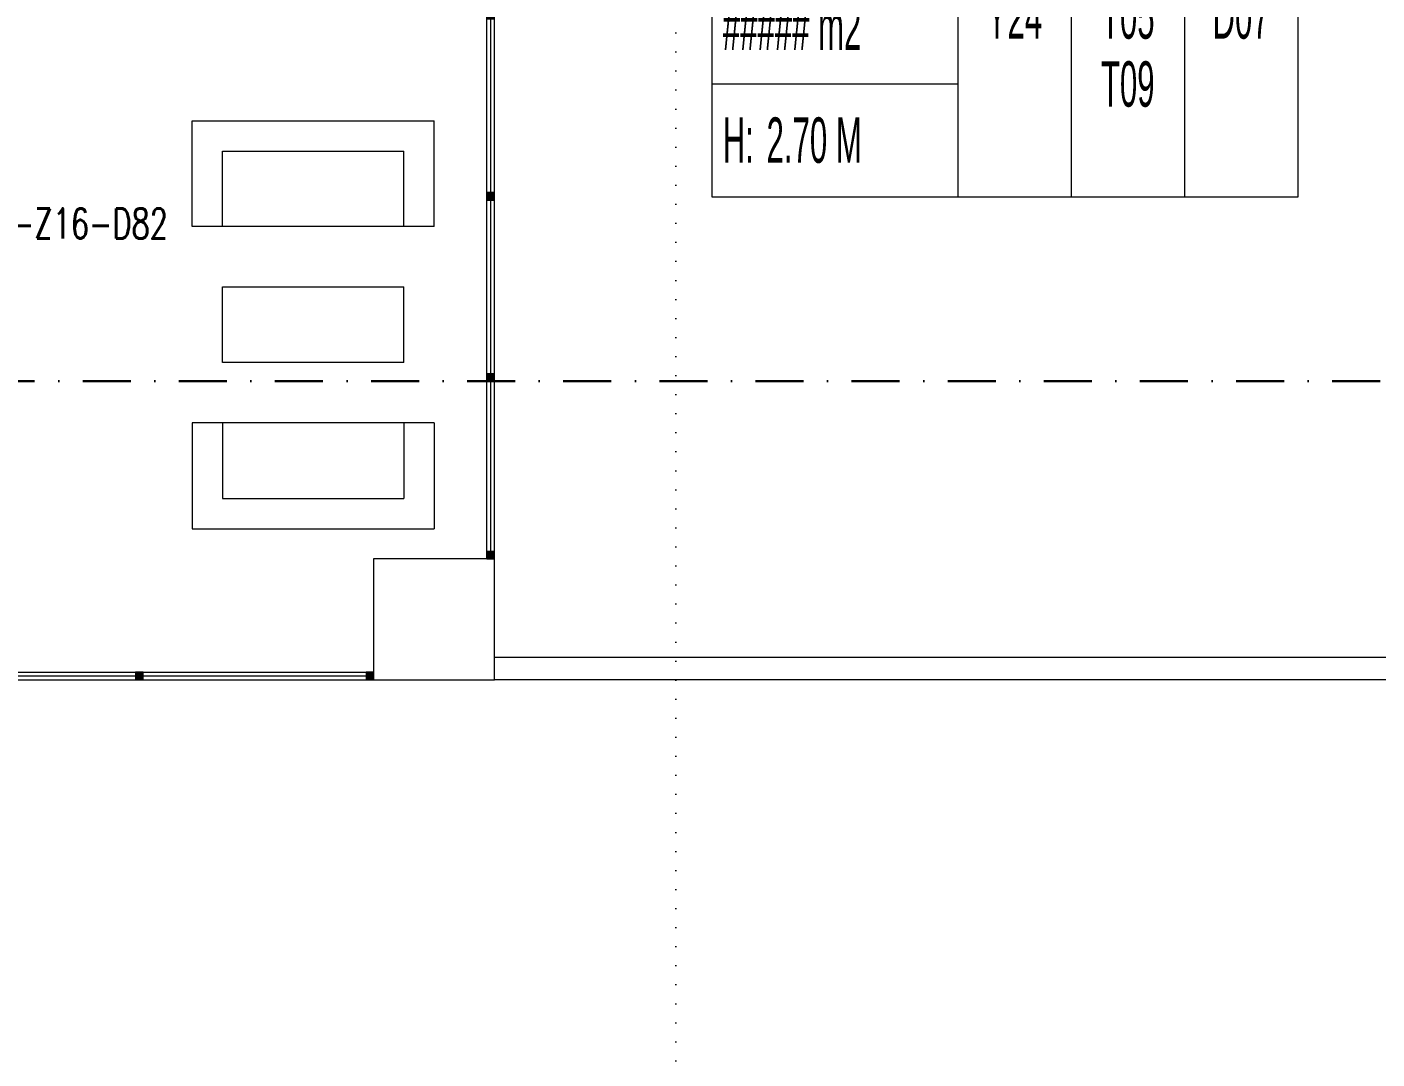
# Model space of a CAD drawing. Header units: metres. Extents: x -19121 to 152404, y -12107 to 29421.
# Drawn here: x 88131 to 89024, y 549 to 1232 of the extents above; entities that cross this region are included whole.
import ezdxf
from ezdxf.enums import TextEntityAlignment as Align

# ---------------------------------------------------------------- set-up
doc = ezdxf.new("R2010")
doc.units = ezdxf.units.M
doc.header["$LTSCALE"] = 50
doc.header["$MEASUREMENT"] = 0
doc.linetypes.add('DASHDOT', pattern=[25.4, 12.7, -6.35, 0, -6.35])
doc.linetypes.add('DOT2', pattern=[0.125, 0, -0.125])
doc.layers.get('0').update_dxf_attribs({"color": 9, "lineweight": 9})
for name, color, linetype, lineweight in [('00', 9, 'Continuous', 9), ('01', 9, 'Continuous', 9), ('05', 9, 'Continuous', 9), ('06D', 9, 'Continuous', 9), ('10', 9, 'Continuous', 9), ('15', 9, 'Continuous', 9), ('20', 9, 'DOT2', 9), ('21_mahal200', 9, 'Continuous', 9), ('E-DEDEKTÖR NUMARALARI', 20, 'Continuous', 30), ('E-KABLO', 7, 'Continuous', 30)]:
    doc.layers.add(name, color=color, linetype=linetype, lineweight=lineweight)
doc.styles.add('Arial', font='arial.ttf', dxfattribs={"height": 2.5})
doc.styles.add('E-YAZI', font='txttw.shx', dxfattribs={"height": 200})
doc.styles.add('MuuM_TEXT-STANDART', font='ARIALN.TTF')

# ---------------------------------------------------------------- blocks, each defined once
blk = doc.blocks.new('p-kolon_80x80')
blk.add_lwpolyline([(-40, -40), (40, -40), (40, 40), (-40, 40)], close=True)
blk = doc.blocks.new('1.Bod.Ara.Sitatik Elk')
at = {"layer": '01'}
blk.add_blockref('p-kolon_80x80', (4400, -7790), dxfattribs=at)
blk = doc.blocks.new('0_roomno2')
blk.add_lwpolyline([(19.375, -10.5), (0, -10.5), (0, 0), (19.375, 0)], close=True)
for points in [[(0, -3), (19.375, -3)], [(8.125, -3), (8.125, -10.5)], [(11.875, -3), (11.875, -10.5)], [(15.625, -3), (15.625, -10.5)], [(0, -6.75), (8.125, -6.75)]]:
    blk.add_lwpolyline(points)
at = {"style": 'MuuM_TEXT-STANDART', "width": 0.6}
blk.add_text('H:', height=1.5, dxfattribs=at).set_placement((0.35, -8.608), align=Align.MIDDLE_LEFT)
at = {"style": 'Arial'}
blk.add_attdef('ODANO', (0, 1.17), '', height=2, dxfattribs=at)
blk.add_attdef('MEKANADI', text='', height=2, dxfattribs=at).set_placement((0.35, -3), align=Align.BOTTOM_LEFT)
at = {"style": 'MuuM_TEXT-STANDART', "width": 0.6}
for tag, p in [('YER01', (10, -4.5)), ('TAVAN01', (13.75, -4.5)), ('DUVAR01', (17.5, -4.5)), ('YER02', (10, -6.75)), ('TAVAN02', (13.75, -6.75)), ('DUVAR02', (17.5, -6.75)), ('YER03', (10, -9)), ('TAVAN03', (13.75, -9)), ('DUVAR03', (17.5, -9))]:
    blk.add_attdef(tag, text='', height=1.5, dxfattribs=at).set_placement(p, align=Align.MIDDLE_CENTER)
for tag, p in [('M2', (0.35, -4.875)), ('TEMIZTAVANYUKSEKLIGI', (1.8, -8.608))]:
    blk.add_attdef(tag, text='', height=1.5, dxfattribs=at).set_placement(p, align=Align.MIDDLE_LEFT)
blk = doc.blocks.new('p-tef_porsche')
at = {"linetype": 'Continuous', "lineweight": 13}
for p, q in [((-160, -80), (-160, 80)), ((-90, 80), (-160, 80)), ((-90, 80), (-90, -80)), ((40, 80), (40, -80)), ((40, 80), (110, 80)), ((110, -80), (110, 80)), ((-140, -60), (-140, 60)), ((-90, 60), (-140, 60)), ((-50, -60), (-50, 60)), ((0, 60), (-50, 60)), ((0, 60), (0, -60)), ((40, 60), (90, 60)), ((90, -60), (90, 60)), ((-90, -60), (-140, -60)), ((0, -60), (-50, -60)), ((40, -60), (90, -60)), ((-90, -80), (-160, -80)), ((40, -80), (110, -80))]:
    blk.add_line(p, q, dxfattribs=at)
blk = doc.blocks.new('prf-10x10')
blk.add_lwpolyline([(-5, -5), (5, -5), (5, 5), (-5, 5)], close=True)
at = {"color": 255}
blk.add_solid([(-5, -5), (5, -5), (-5, 5), (5, 5)], dxfattribs=at)
at = {"layer": '10'}
blk.add_point((0, 0), dxfattribs=at)
blk = doc.blocks.new('p-dog-ser-720')
at = {"layer": '06D'}
for points in [[(0, 0), (0, 715)], [(5, 0), (5, 715)]]:
    blk.add_lwpolyline(points, dxfattribs=at)
at = {"layer": '15'}
blk.add_lwpolyline([(2.5, 0), (2.5, 715)], dxfattribs=at)
at = {"layer": '10', "xscale": 0.5, "yscale": 0.5, "rotation": 180}
for p in [(2.5, 717.5), (2.5, 600), (2.5, 480), (2.5, 360), (2.5, 240), (2.5, 120), (2.5, 2.5)]:
    blk.add_blockref('prf-10x10', p, dxfattribs=at)
blk = doc.blocks.new('p-dog-ser-620')
at = {"layer": '06D'}
for points in [[(-620, 5), (-5, 5)], [(-620, 0), (-5, 0)]]:
    blk.add_lwpolyline(points, dxfattribs=at)
at = {"layer": '15'}
blk.add_lwpolyline([(-620, 2.5), (-5, 2.5)], dxfattribs=at)
at = {"layer": '10', "xscale": 0.5, "yscale": 0.5, "rotation": 90}
for p in [(-617.5, 2.5), (-460, 2.5), (-305, 2.5), (-155, 2.5), (-2.5, 2.5)]:
    blk.add_blockref('prf-10x10', p, dxfattribs=at)
blk = doc.blocks.new('1.Bod.Ara.Mimari Elk')
at = {"layer": '00'}
blk.add_lwpolyline([(4440, -7815), (5275, -7815), (5275, -7830), (4440, -7830)], close=True, dxfattribs=at)
at = {"layer": '20', "ltscale": 2}
blk.add_line((4560, -8750), (4560, -6990), dxfattribs=at)
blk.add_blockref('p-dog-ser-720', (4435, -7750))
at = {"layer": '05', "lineweight": 15, "rotation": 270}
blk.add_blockref('p-tef_porsche', (4320, -7620), dxfattribs=at)
at = {"layer": '10'}
blk.add_blockref('p-dog-ser-620', (4360, -7830), dxfattribs=at)
at = {"layer": '21_mahal200'}
ref = blk.add_blockref('0_roomno2', (4584.01, -7300.62), dxfattribs=dict(at, xscale=20, yscale=20, zscale=20))
ref.add_attrib('ODANO', 'B1A-25', (4584.01, -7291.98), dxfattribs={"layer": '0', "height": 40, "style": 'Arial'})
ref.add_attrib('MEKANADI', 'VW T.MÜŞ.BEK.', dxfattribs={"layer": '0', "height": 40, "style": 'Arial', "width": 0.8}).set_placement((4591.01, -7360.62), align=Align.BOTTOM_LEFT)
ref.add_attrib('M2', '##### m2', dxfattribs={"layer": '0', "height": 30, "style": 'MuuM_TEXT-STANDART', "width": 0.6}).set_placement((4591.01, -7398.12), align=Align.MIDDLE_LEFT)
ref.add_attrib('TEMIZTAVANYUKSEKLIGI', '2.70 M', dxfattribs={"layer": '0', "height": 30, "style": 'MuuM_TEXT-STANDART', "width": 0.6}).set_placement((4620.01, -7472.78), align=Align.MIDDLE_LEFT)
ref.add_attrib('YER01', 'Y24', dxfattribs={"layer": '0', "height": 30, "style": 'MuuM_TEXT-STANDART', "width": 0.6}).set_placement((4784.01, -7390.62), align=Align.MIDDLE_CENTER)
ref.add_attrib('TAVAN01', 'T05', dxfattribs={"layer": '0', "height": 30, "style": 'MuuM_TEXT-STANDART', "width": 0.6}).set_placement((4859.01, -7390.62), align=Align.MIDDLE_CENTER)
ref.add_attrib('DUVAR01', 'D07', dxfattribs={"layer": '0', "height": 30, "style": 'MuuM_TEXT-STANDART', "width": 0.6}).set_placement((4934.01, -7390.62), align=Align.MIDDLE_CENTER)
ref.add_attrib('TAVAN02', 'T09', dxfattribs={"layer": '0', "height": 30, "style": 'MuuM_TEXT-STANDART', "width": 0.6}).set_placement((4859.01, -7435.62), align=Align.MIDDLE_CENTER)

msp = doc.modelspace()

# ---------------------------------------------------------------- linework, layer by layer
at = {"layer": 'E-KABLO', "color": 6, "linetype": 'DASHDOT', "ltscale": 0.05}
msp.add_line((96212.85, 997.75), (88050.27, 997.75), dxfattribs=at)

# ---------------------------------------------------------------- block references
for name in ['1.Bod.Ara.Mimari Elk', '1.Bod.Ara.Sitatik Elk']:
    msp.add_blockref(name, (84000, 8630))

# ---------------------------------------------------------------- texts
at = {"layer": 'E-DEDEKTÖR NUMARALARI', "style": 'E-YAZI', "width": 0.7}
msp.add_text('L12-Z16-D82', height=20, dxfattribs=at).set_placement((88085.83, 1091.99))

doc.saveas('drawing.dxf')
